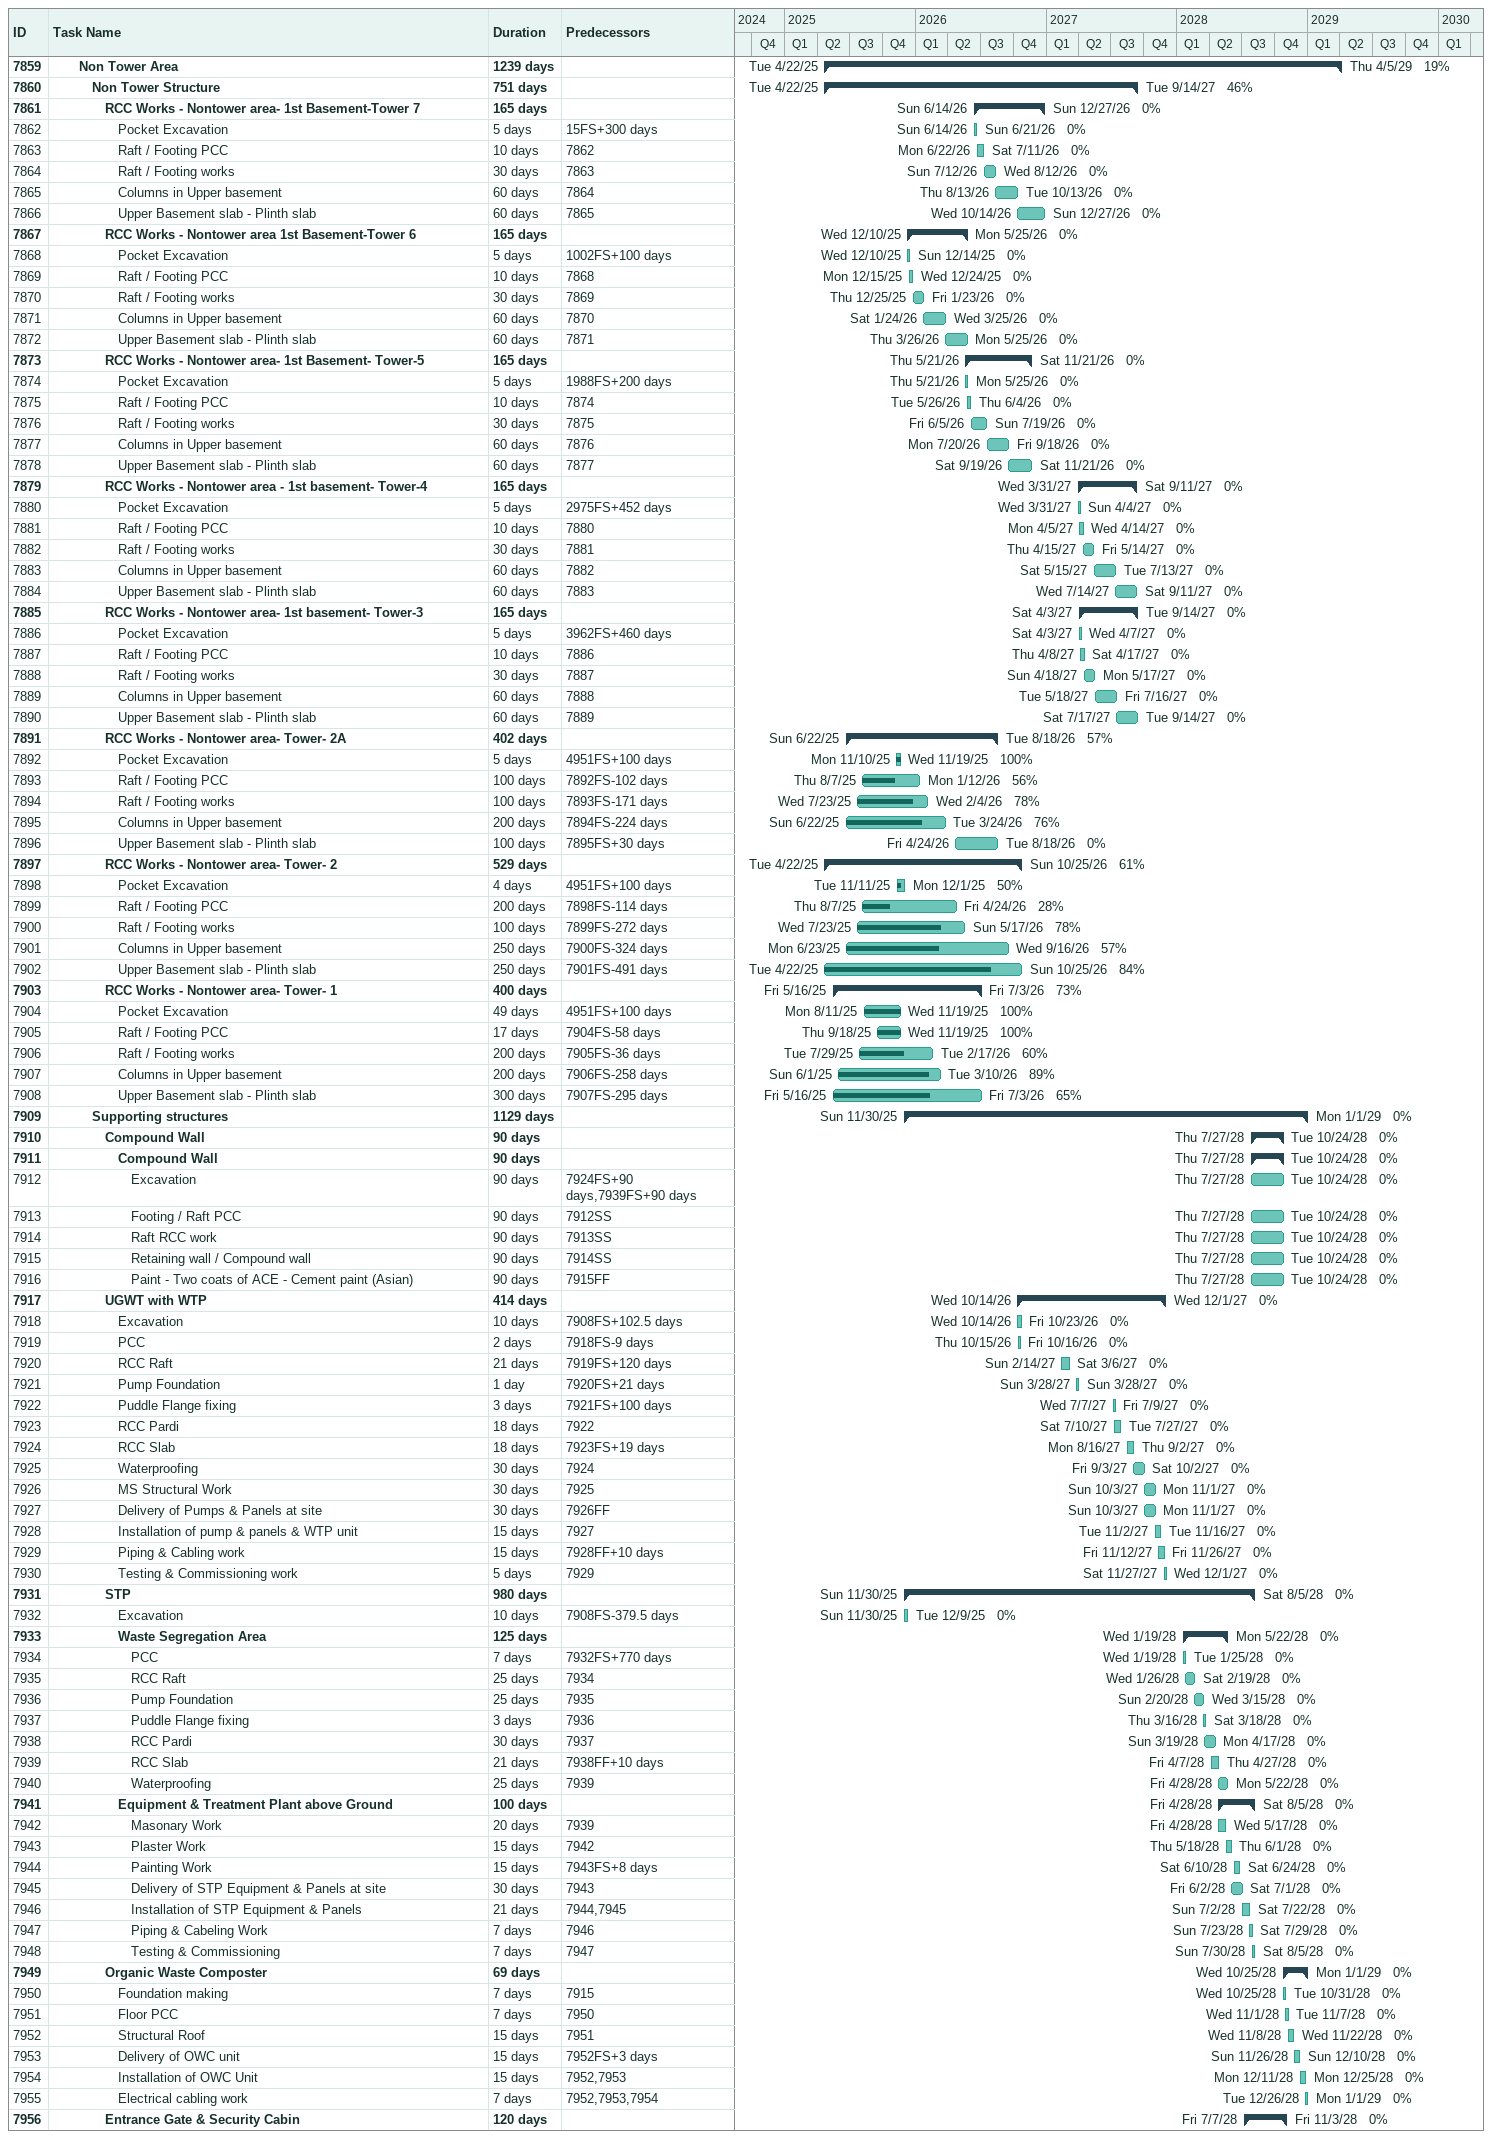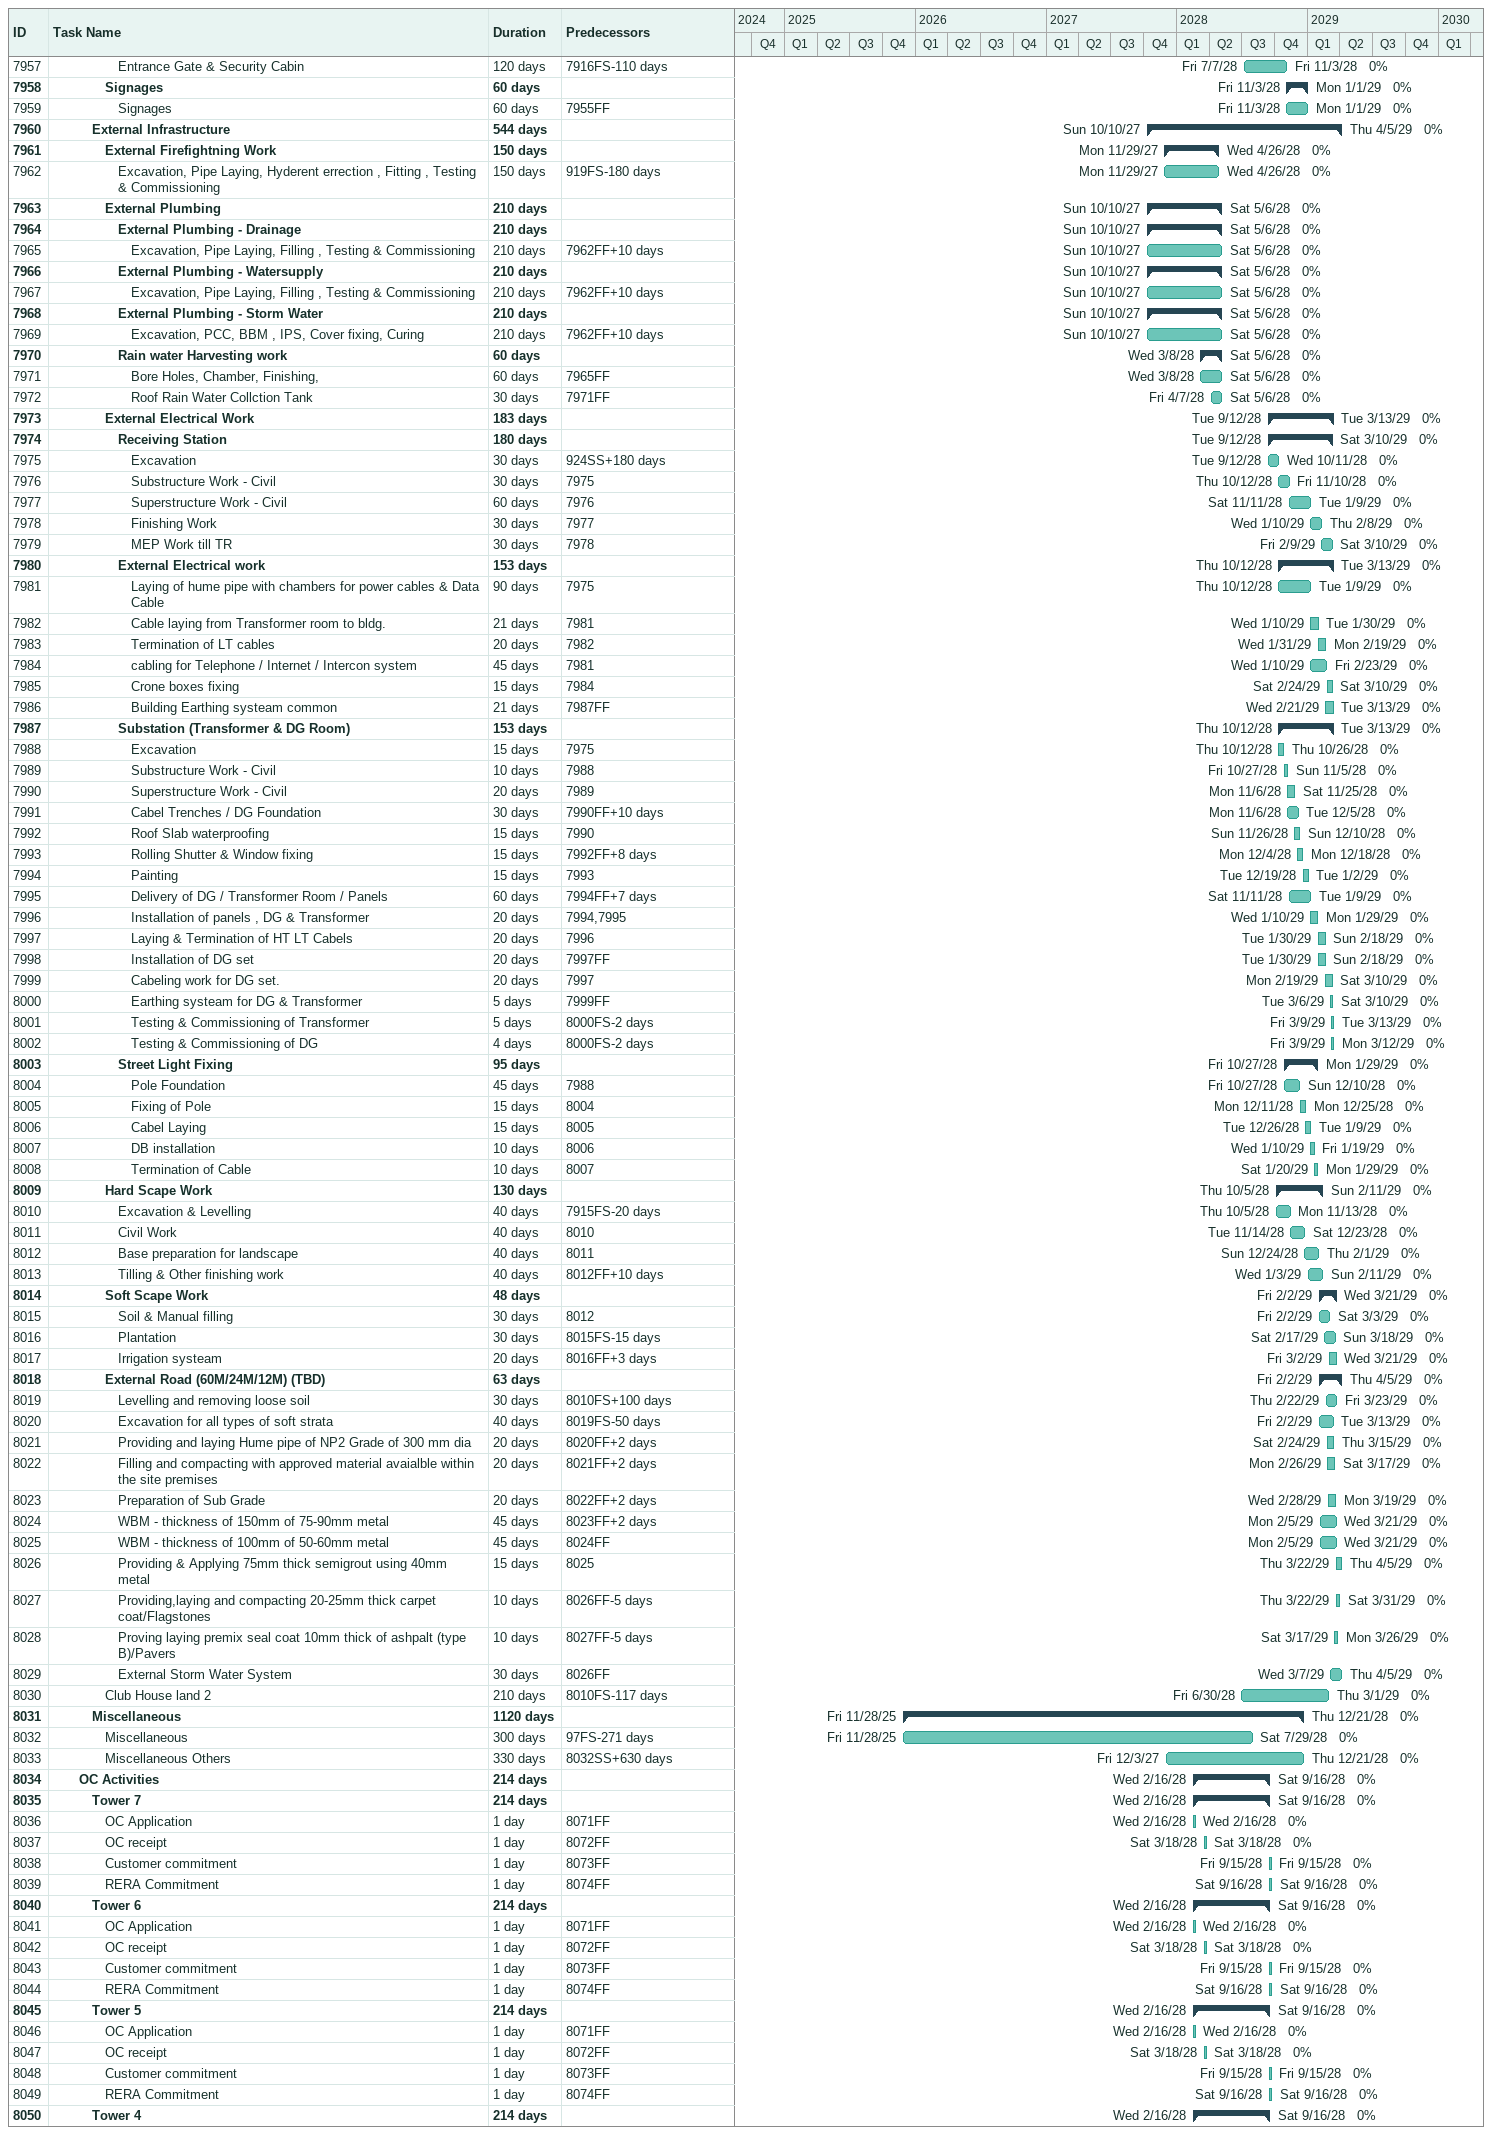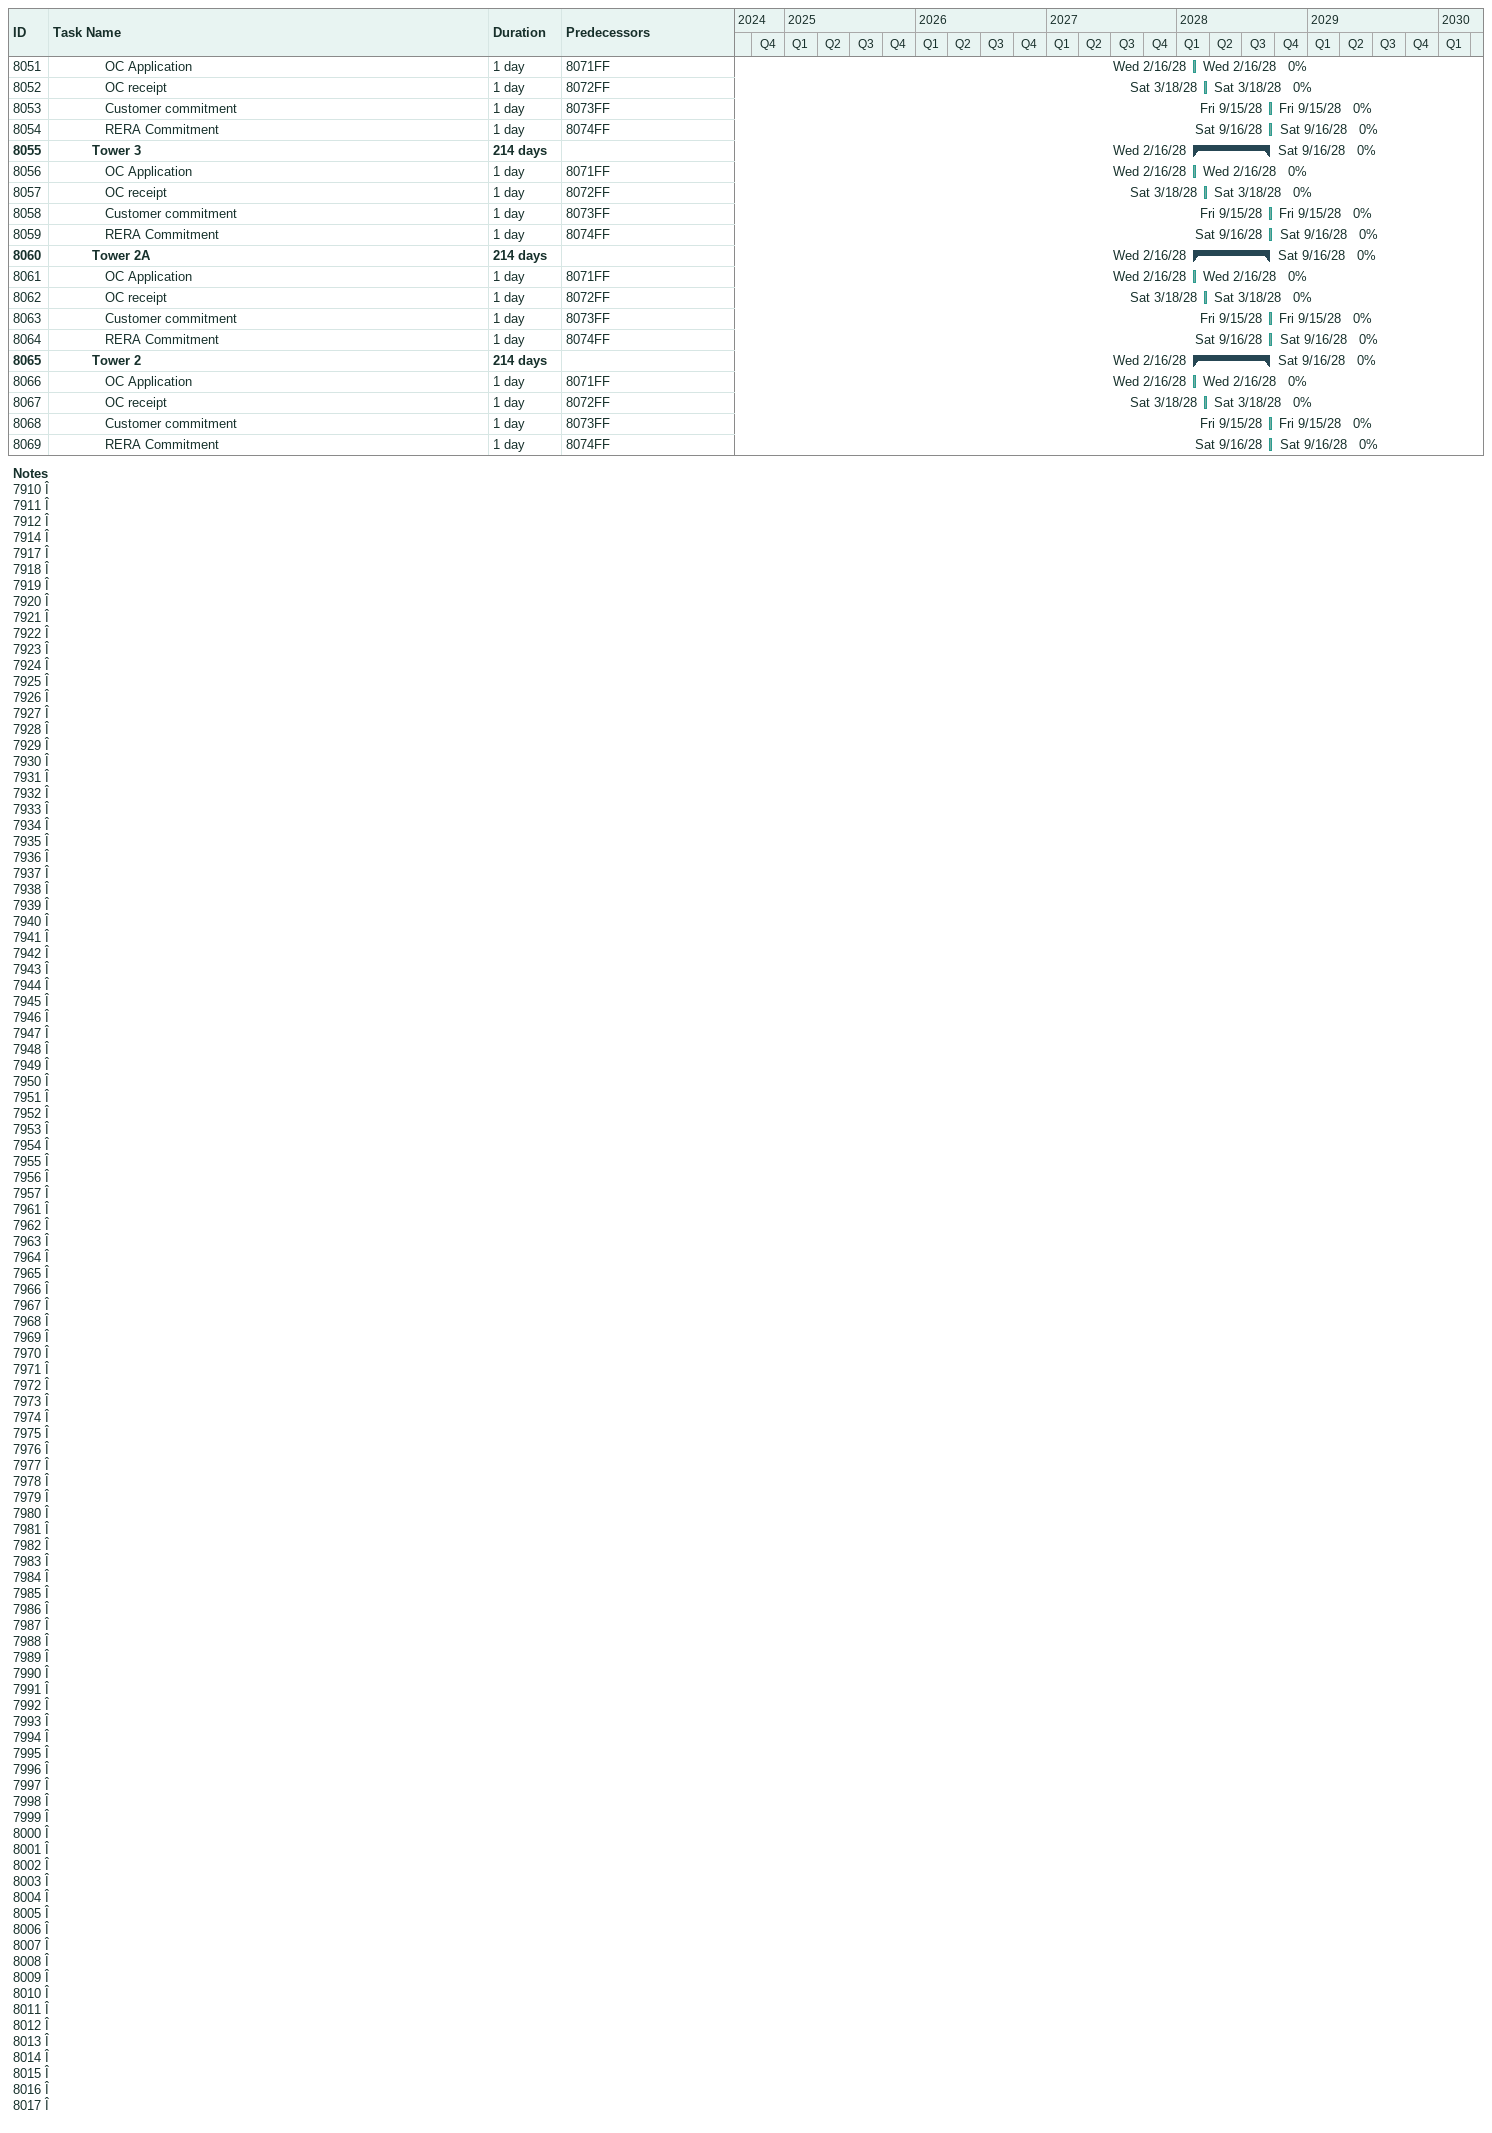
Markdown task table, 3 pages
| ID | Level | Task | Duration | Start | Finish | Predecessors | % complete |
|---|---|---|---|---|---|---|---|
| 7859 | 3 | **Non Tower Area** | 1239d | 2025-04-22 | 2029-04-05 |  | 19 |
| 7860 | 4 | **Non Tower Structure** | 751d | 2025-04-22 | 2027-09-14 |  | 46 |
| 7861 | 5 | **RCC Works - Nontower area- 1st Basement-Tower 7** | 165d | 2026-06-14 | 2026-12-27 |  | 0 |
| 7862 | 6 | Pocket Excavation | 5d | 2026-06-14 | 2026-06-21 | 15FS+300d | 0 |
| 7863 | 6 | Raft / Footing PCC | 10d | 2026-06-22 | 2026-07-11 | 7862 | 0 |
| 7864 | 6 | Raft / Footing works | 30d | 2026-07-12 | 2026-08-12 | 7863 | 0 |
| 7865 | 6 | Columns in Upper basement | 60d | 2026-08-13 | 2026-10-13 | 7864 | 0 |
| 7866 | 6 | Upper Basement slab - Plinth slab | 60d | 2026-10-14 | 2026-12-27 | 7865 | 0 |
| 7867 | 5 | **RCC Works - Nontower area 1st Basement-Tower 6** | 165d | 2025-12-10 | 2026-05-25 |  | 0 |
| 7868 | 6 | Pocket Excavation | 5d | 2025-12-10 | 2025-12-14 | 1002FS+100d | 0 |
| 7869 | 6 | Raft / Footing PCC | 10d | 2025-12-15 | 2025-12-24 | 7868 | 0 |
| 7870 | 6 | Raft / Footing works | 30d | 2025-12-25 | 2026-01-23 | 7869 | 0 |
| 7871 | 6 | Columns in Upper basement | 60d | 2026-01-24 | 2026-03-25 | 7870 | 0 |
| 7872 | 6 | Upper Basement slab - Plinth slab | 60d | 2026-03-26 | 2026-05-25 | 7871 | 0 |
| 7873 | 5 | **RCC Works - Nontower area- 1st Basement- Tower-5** | 165d | 2026-05-21 | 2026-11-21 |  | 0 |
| 7874 | 6 | Pocket Excavation | 5d | 2026-05-21 | 2026-05-25 | 1988FS+200d | 0 |
| 7875 | 6 | Raft / Footing PCC | 10d | 2026-05-26 | 2026-06-04 | 7874 | 0 |
| 7876 | 6 | Raft / Footing works | 30d | 2026-06-05 | 2026-07-19 | 7875 | 0 |
| 7877 | 6 | Columns in Upper basement | 60d | 2026-07-20 | 2026-09-18 | 7876 | 0 |
| 7878 | 6 | Upper Basement slab - Plinth slab | 60d | 2026-09-19 | 2026-11-21 | 7877 | 0 |
| 7879 | 5 | **RCC Works - Nontower area - 1st basement- Tower-4** | 165d | 2027-03-31 | 2027-09-11 |  | 0 |
| 7880 | 6 | Pocket Excavation | 5d | 2027-03-31 | 2027-04-04 | 2975FS+452d | 0 |
| 7881 | 6 | Raft / Footing PCC | 10d | 2027-04-05 | 2027-04-14 | 7880 | 0 |
| 7882 | 6 | Raft / Footing works | 30d | 2027-04-15 | 2027-05-14 | 7881 | 0 |
| 7883 | 6 | Columns in Upper basement | 60d | 2027-05-15 | 2027-07-13 | 7882 | 0 |
| 7884 | 6 | Upper Basement slab - Plinth slab | 60d | 2027-07-14 | 2027-09-11 | 7883 | 0 |
| 7885 | 5 | **RCC Works - Nontower area- 1st basement- Tower-3** | 165d | 2027-04-03 | 2027-09-14 |  | 0 |
| 7886 | 6 | Pocket Excavation | 5d | 2027-04-03 | 2027-04-07 | 3962FS+460d | 0 |
| 7887 | 6 | Raft / Footing PCC | 10d | 2027-04-08 | 2027-04-17 | 7886 | 0 |
| 7888 | 6 | Raft / Footing works | 30d | 2027-04-18 | 2027-05-17 | 7887 | 0 |
| 7889 | 6 | Columns in Upper basement | 60d | 2027-05-18 | 2027-07-16 | 7888 | 0 |
| 7890 | 6 | Upper Basement slab - Plinth slab | 60d | 2027-07-17 | 2027-09-14 | 7889 | 0 |
| 7891 | 5 | **RCC Works - Nontower area- Tower- 2A** | 402d | 2025-06-22 | 2026-08-18 |  | 57 |
| 7892 | 6 | Pocket Excavation | 5d | 2025-11-10 | 2025-11-19 | 4951FS+100d | 100 |
| 7893 | 6 | Raft / Footing PCC | 100d | 2025-08-07 | 2026-01-12 | 7892FS-102d | 56 |
| 7894 | 6 | Raft / Footing works | 100d | 2025-07-23 | 2026-02-04 | 7893FS-171d | 78 |
| 7895 | 6 | Columns in Upper basement | 200d | 2025-06-22 | 2026-03-24 | 7894FS-224d | 76 |
| 7896 | 6 | Upper Basement slab - Plinth slab | 100d | 2026-04-24 | 2026-08-18 | 7895FS+30d | 0 |
| 7897 | 5 | **RCC Works - Nontower area- Tower- 2** | 529d | 2025-04-22 | 2026-10-25 |  | 61 |
| 7898 | 6 | Pocket Excavation | 4d | 2025-11-11 | 2025-12-01 | 4951FS+100d | 50 |
| 7899 | 6 | Raft / Footing PCC | 200d | 2025-08-07 | 2026-04-24 | 7898FS-114d | 28 |
| 7900 | 6 | Raft / Footing works | 100d | 2025-07-23 | 2026-05-17 | 7899FS-272d | 78 |
| 7901 | 6 | Columns in Upper basement | 250d | 2025-06-23 | 2026-09-16 | 7900FS-324d | 57 |
| 7902 | 6 | Upper Basement slab - Plinth slab | 250d | 2025-04-22 | 2026-10-25 | 7901FS-491d | 84 |
| 7903 | 5 | **RCC Works - Nontower area- Tower- 1** | 400d | 2025-05-16 | 2026-07-03 |  | 73 |
| 7904 | 6 | Pocket Excavation | 49d | 2025-08-11 | 2025-11-19 | 4951FS+100d | 100 |
| 7905 | 6 | Raft / Footing PCC | 17d | 2025-09-18 | 2025-11-19 | 7904FS-58d | 100 |
| 7906 | 6 | Raft / Footing works | 200d | 2025-07-29 | 2026-02-17 | 7905FS-36d | 60 |
| 7907 | 6 | Columns in Upper basement | 200d | 2025-06-01 | 2026-03-10 | 7906FS-258d | 89 |
| 7908 | 6 | Upper Basement slab - Plinth slab | 300d | 2025-05-16 | 2026-07-03 | 7907FS-295d | 65 |
| 7909 | 4 | **Supporting structures** | 1129d | 2025-11-30 | 2029-01-01 |  | 0 |
| 7910 | 5 | **Compound Wall** | 90d | 2028-07-27 | 2028-10-24 |  | 0 |
| 7911 | 6 | **Compound Wall** | 90d | 2028-07-27 | 2028-10-24 |  | 0 |
| 7912 | 7 | Excavation | 90d | 2028-07-27 | 2028-10-24 | 7924FS+90d, 7939FS+90d | 0 |
| 7913 | 7 | Footing / Raft PCC | 90d | 2028-07-27 | 2028-10-24 | 7912SS | 0 |
| 7914 | 7 | Raft RCC work | 90d | 2028-07-27 | 2028-10-24 | 7913SS | 0 |
| 7915 | 7 | Retaining wall / Compound wall | 90d | 2028-07-27 | 2028-10-24 | 7914SS | 0 |
| 7916 | 7 | Paint - Two coats of ACE - Cement paint (Asian) | 90d | 2028-07-27 | 2028-10-24 | 7915FF | 0 |
| 7917 | 5 | **UGWT with WTP** | 414d | 2026-10-14 | 2027-12-01 |  | 0 |
| 7918 | 6 | Excavation | 10d | 2026-10-14 | 2026-10-23 | 7908FS+102.5d | 0 |
| 7919 | 6 | PCC | 2d | 2026-10-15 | 2026-10-16 | 7918FS-9d | 0 |
| 7920 | 6 | RCC Raft | 21d | 2027-02-14 | 2027-03-06 | 7919FS+120d | 0 |
| 7921 | 6 | Pump Foundation | 1d | 2027-03-28 | 2027-03-28 | 7920FS+21d | 0 |
| 7922 | 6 | Puddle Flange fixing | 3d | 2027-07-07 | 2027-07-09 | 7921FS+100d | 0 |
| 7923 | 6 | RCC Pardi | 18d | 2027-07-10 | 2027-07-27 | 7922 | 0 |
| 7924 | 6 | RCC Slab | 18d | 2027-08-16 | 2027-09-02 | 7923FS+19d | 0 |
| 7925 | 6 | Waterproofing | 30d | 2027-09-03 | 2027-10-02 | 7924 | 0 |
| 7926 | 6 | MS Structural Work | 30d | 2027-10-03 | 2027-11-01 | 7925 | 0 |
| 7927 | 6 | Delivery of Pumps & Panels at site | 30d | 2027-10-03 | 2027-11-01 | 7926FF | 0 |
| 7928 | 6 | Installation of pump & panels & WTP unit | 15d | 2027-11-02 | 2027-11-16 | 7927 | 0 |
| 7929 | 6 | Piping & Cabling work | 15d | 2027-11-12 | 2027-11-26 | 7928FF+10d | 0 |
| 7930 | 6 | Testing & Commissioning work | 5d | 2027-11-27 | 2027-12-01 | 7929 | 0 |
| 7931 | 5 | **STP** | 980d | 2025-11-30 | 2028-08-05 |  | 0 |
| 7932 | 6 | Excavation | 10d | 2025-11-30 | 2025-12-09 | 7908FS-379.5d | 0 |
| 7933 | 6 | **Waste Segregation Area** | 125d | 2028-01-19 | 2028-05-22 |  | 0 |
| 7934 | 7 | PCC | 7d | 2028-01-19 | 2028-01-25 | 7932FS+770d | 0 |
| 7935 | 7 | RCC Raft | 25d | 2028-01-26 | 2028-02-19 | 7934 | 0 |
| 7936 | 7 | Pump Foundation | 25d | 2028-02-20 | 2028-03-15 | 7935 | 0 |
| 7937 | 7 | Puddle Flange fixing | 3d | 2028-03-16 | 2028-03-18 | 7936 | 0 |
| 7938 | 7 | RCC Pardi | 30d | 2028-03-19 | 2028-04-17 | 7937 | 0 |
| 7939 | 7 | RCC Slab | 21d | 2028-04-07 | 2028-04-27 | 7938FF+10d | 0 |
| 7940 | 7 | Waterproofing | 25d | 2028-04-28 | 2028-05-22 | 7939 | 0 |
| 7941 | 6 | **Equipment & Treatment Plant above Ground** | 100d | 2028-04-28 | 2028-08-05 |  | 0 |
| 7942 | 7 | Masonary Work | 20d | 2028-04-28 | 2028-05-17 | 7939 | 0 |
| 7943 | 7 | Plaster Work | 15d | 2028-05-18 | 2028-06-01 | 7942 | 0 |
| 7944 | 7 | Painting Work | 15d | 2028-06-10 | 2028-06-24 | 7943FS+8d | 0 |
| 7945 | 7 | Delivery of STP Equipment & Panels at site | 30d | 2028-06-02 | 2028-07-01 | 7943 | 0 |
| 7946 | 7 | Installation of STP Equipment & Panels | 21d | 2028-07-02 | 2028-07-22 | 7944, 7945 | 0 |
| 7947 | 7 | Piping & Cabeling Work | 7d | 2028-07-23 | 2028-07-29 | 7946 | 0 |
| 7948 | 7 | Testing & Commissioning | 7d | 2028-07-30 | 2028-08-05 | 7947 | 0 |
| 7949 | 5 | **Organic Waste Composter** | 69d | 2028-10-25 | 2029-01-01 |  | 0 |
| 7950 | 6 | Foundation making | 7d | 2028-10-25 | 2028-10-31 | 7915 | 0 |
| 7951 | 6 | Floor PCC | 7d | 2028-11-01 | 2028-11-07 | 7950 | 0 |
| 7952 | 6 | Structural Roof | 15d | 2028-11-08 | 2028-11-22 | 7951 | 0 |
| 7953 | 6 | Delivery of OWC unit | 15d | 2028-11-26 | 2028-12-10 | 7952FS+3d | 0 |
| 7954 | 6 | Installation of OWC Unit | 15d | 2028-12-11 | 2028-12-25 | 7952, 7953 | 0 |
| 7955 | 6 | Electrical cabling work | 7d | 2028-12-26 | 2029-01-01 | 7952, 7953, 7954 | 0 |
| 7956 | 5 | **Entrance Gate & Security Cabin** | 120d | 2028-07-07 | 2028-11-03 |  | 0 |
| 7957 | 6 | Entrance Gate & Security Cabin | 120d | 2028-07-07 | 2028-11-03 | 7916FS-110d | 0 |
| 7958 | 5 | **Signages** | 60d | 2028-11-03 | 2029-01-01 |  | 0 |
| 7959 | 6 | Signages | 60d | 2028-11-03 | 2029-01-01 | 7955FF | 0 |
| 7960 | 4 | **External Infrastructure** | 544d | 2027-10-10 | 2029-04-05 |  | 0 |
| 7961 | 5 | **External Firefightning Work** | 150d | 2027-11-29 | 2028-04-26 |  | 0 |
| 7962 | 6 | Excavation, Pipe Laying, Hyderent errection , Fitting , Testing & Commissioning | 150d | 2027-11-29 | 2028-04-26 | 919FS-180d | 0 |
| 7963 | 5 | **External Plumbing** | 210d | 2027-10-10 | 2028-05-06 |  | 0 |
| 7964 | 6 | **External Plumbing - Drainage** | 210d | 2027-10-10 | 2028-05-06 |  | 0 |
| 7965 | 7 | Excavation, Pipe Laying, Filling , Testing & Commissioning | 210d | 2027-10-10 | 2028-05-06 | 7962FF+10d | 0 |
| 7966 | 6 | **External Plumbing - Watersupply** | 210d | 2027-10-10 | 2028-05-06 |  | 0 |
| 7967 | 7 | Excavation, Pipe Laying, Filling , Testing & Commissioning | 210d | 2027-10-10 | 2028-05-06 | 7962FF+10d | 0 |
| 7968 | 6 | **External Plumbing - Storm Water** | 210d | 2027-10-10 | 2028-05-06 |  | 0 |
| 7969 | 7 | Excavation, PCC, BBM , IPS, Cover fixing, Curing | 210d | 2027-10-10 | 2028-05-06 | 7962FF+10d | 0 |
| 7970 | 6 | **Rain water Harvesting work** | 60d | 2028-03-08 | 2028-05-06 |  | 0 |
| 7971 | 7 | Bore Holes, Chamber, Finishing, | 60d | 2028-03-08 | 2028-05-06 | 7965FF | 0 |
| 7972 | 7 | Roof Rain Water Collction Tank | 30d | 2028-04-07 | 2028-05-06 | 7971FF | 0 |
| 7973 | 5 | **External Electrical Work** | 183d | 2028-09-12 | 2029-03-13 |  | 0 |
| 7974 | 6 | **Receiving Station** | 180d | 2028-09-12 | 2029-03-10 |  | 0 |
| 7975 | 7 | Excavation | 30d | 2028-09-12 | 2028-10-11 | 924SS+180d | 0 |
| 7976 | 7 | Substructure Work - Civil | 30d | 2028-10-12 | 2028-11-10 | 7975 | 0 |
| 7977 | 7 | Superstructure Work - Civil | 60d | 2028-11-11 | 2029-01-09 | 7976 | 0 |
| 7978 | 7 | Finishing Work | 30d | 2029-01-10 | 2029-02-08 | 7977 | 0 |
| 7979 | 7 | MEP Work till TR | 30d | 2029-02-09 | 2029-03-10 | 7978 | 0 |
| 7980 | 6 | **External Electrical work** | 153d | 2028-10-12 | 2029-03-13 |  | 0 |
| 7981 | 7 | Laying of hume pipe with chambers for power cables & Data Cable | 90d | 2028-10-12 | 2029-01-09 | 7975 | 0 |
| 7982 | 7 | Cable laying from Transformer room to bldg. | 21d | 2029-01-10 | 2029-01-30 | 7981 | 0 |
| 7983 | 7 | Termination of LT cables | 20d | 2029-01-31 | 2029-02-19 | 7982 | 0 |
| 7984 | 7 | cabling for Telephone / Internet / Intercon system | 45d | 2029-01-10 | 2029-02-23 | 7981 | 0 |
| 7985 | 7 | Crone boxes fixing | 15d | 2029-02-24 | 2029-03-10 | 7984 | 0 |
| 7986 | 7 | Building Earthing systeam common | 21d | 2029-02-21 | 2029-03-13 | 7987FF | 0 |
| 7987 | 6 | **Substation (Transformer & DG Room)** | 153d | 2028-10-12 | 2029-03-13 |  | 0 |
| 7988 | 7 | Excavation | 15d | 2028-10-12 | 2028-10-26 | 7975 | 0 |
| 7989 | 7 | Substructure Work - Civil | 10d | 2028-10-27 | 2028-11-05 | 7988 | 0 |
| 7990 | 7 | Superstructure Work - Civil | 20d | 2028-11-06 | 2028-11-25 | 7989 | 0 |
| 7991 | 7 | Cabel Trenches / DG Foundation | 30d | 2028-11-06 | 2028-12-05 | 7990FF+10d | 0 |
| 7992 | 7 | Roof Slab waterproofing | 15d | 2028-11-26 | 2028-12-10 | 7990 | 0 |
| 7993 | 7 | Rolling Shutter & Window fixing | 15d | 2028-12-04 | 2028-12-18 | 7992FF+8d | 0 |
| 7994 | 7 | Painting | 15d | 2028-12-19 | 2029-01-02 | 7993 | 0 |
| 7995 | 7 | Delivery of DG / Transformer Room / Panels | 60d | 2028-11-11 | 2029-01-09 | 7994FF+7d | 0 |
| 7996 | 7 | Installation of panels , DG & Transformer | 20d | 2029-01-10 | 2029-01-29 | 7994, 7995 | 0 |
| 7997 | 7 | Laying & Termination of HT LT Cabels | 20d | 2029-01-30 | 2029-02-18 | 7996 | 0 |
| 7998 | 7 | Installation of DG set | 20d | 2029-01-30 | 2029-02-18 | 7997FF | 0 |
| 7999 | 7 | Cabeling work for DG set. | 20d | 2029-02-19 | 2029-03-10 | 7997 | 0 |
| 8000 | 7 | Earthing systeam for DG & Transformer | 5d | 2029-03-06 | 2029-03-10 | 7999FF | 0 |
| 8001 | 7 | Testing & Commissioning of Transformer | 5d | 2029-03-09 | 2029-03-13 | 8000FS-2d | 0 |
| 8002 | 7 | Testing & Commissioning of DG | 4d | 2029-03-09 | 2029-03-12 | 8000FS-2d | 0 |
| 8003 | 6 | **Street Light Fixing** | 95d | 2028-10-27 | 2029-01-29 |  | 0 |
| 8004 | 7 | Pole Foundation | 45d | 2028-10-27 | 2028-12-10 | 7988 | 0 |
| 8005 | 7 | Fixing of Pole | 15d | 2028-12-11 | 2028-12-25 | 8004 | 0 |
| 8006 | 7 | Cabel Laying | 15d | 2028-12-26 | 2029-01-09 | 8005 | 0 |
| 8007 | 7 | DB installation | 10d | 2029-01-10 | 2029-01-19 | 8006 | 0 |
| 8008 | 7 | Termination of Cable | 10d | 2029-01-20 | 2029-01-29 | 8007 | 0 |
| 8009 | 5 | **Hard Scape Work** | 130d | 2028-10-05 | 2029-02-11 |  | 0 |
| 8010 | 6 | Excavation & Levelling | 40d | 2028-10-05 | 2028-11-13 | 7915FS-20d | 0 |
| 8011 | 6 | Civil Work | 40d | 2028-11-14 | 2028-12-23 | 8010 | 0 |
| 8012 | 6 | Base preparation for landscape | 40d | 2028-12-24 | 2029-02-01 | 8011 | 0 |
| 8013 | 6 | Tilling & Other finishing work | 40d | 2029-01-03 | 2029-02-11 | 8012FF+10d | 0 |
| 8014 | 5 | **Soft Scape Work** | 48d | 2029-02-02 | 2029-03-21 |  | 0 |
| 8015 | 6 | Soil & Manual filling | 30d | 2029-02-02 | 2029-03-03 | 8012 | 0 |
| 8016 | 6 | Plantation | 30d | 2029-02-17 | 2029-03-18 | 8015FS-15d | 0 |
| 8017 | 6 | Irrigation systeam | 20d | 2029-03-02 | 2029-03-21 | 8016FF+3d | 0 |
| 8018 | 5 | **External Road (60M/24M/12M) (TBD)** | 63d | 2029-02-02 | 2029-04-05 |  | 0 |
| 8019 | 6 | Levelling and removing loose soil | 30d | 2029-02-22 | 2029-03-23 | 8010FS+100d | 0 |
| 8020 | 6 | Excavation for all types of soft strata | 40d | 2029-02-02 | 2029-03-13 | 8019FS-50d | 0 |
| 8021 | 6 | Providing and laying Hume pipe of NP2 Grade of 300 mm dia | 20d | 2029-02-24 | 2029-03-15 | 8020FF+2d | 0 |
| 8022 | 6 | Filling and compacting with approved material avaialble within the site premises | 20d | 2029-02-26 | 2029-03-17 | 8021FF+2d | 0 |
| 8023 | 6 | Preparation of Sub Grade | 20d | 2029-02-28 | 2029-03-19 | 8022FF+2d | 0 |
| 8024 | 6 | WBM - thickness of 150mm of 75-90mm metal | 45d | 2029-02-05 | 2029-03-21 | 8023FF+2d | 0 |
| 8025 | 6 | WBM - thickness of 100mm of 50-60mm metal | 45d | 2029-02-05 | 2029-03-21 | 8024FF | 0 |
| 8026 | 6 | Providing & Applying 75mm thick semigrout using 40mm metal | 15d | 2029-03-22 | 2029-04-05 | 8025 | 0 |
| 8027 | 6 | Providing,laying and compacting 20-25mm thick carpet coat/Flagstones | 10d | 2029-03-22 | 2029-03-31 | 8026FF-5d | 0 |
| 8028 | 6 | Proving laying premix seal coat 10mm thick of ashpalt (type B)/Pavers | 10d | 2029-03-17 | 2029-03-26 | 8027FF-5d | 0 |
| 8029 | 6 | External Storm Water System | 30d | 2029-03-07 | 2029-04-05 | 8026FF | 0 |
| 8030 | 5 | Club House land 2 | 210d | 2028-06-30 | 2029-03-01 | 8010FS-117d | 0 |
| 8031 | 4 | **Miscellaneous** | 1120d | 2025-11-28 | 2028-12-21 |  | 0 |
| 8032 | 5 | Miscellaneous | 300d | 2025-11-28 | 2028-07-29 | 97FS-271d | 0 |
| 8033 | 5 | Miscellaneous Others | 330d | 2027-12-03 | 2028-12-21 | 8032SS+630d | 0 |
| 8034 | 3 | **OC Activities** | 214d | 2028-02-16 | 2028-09-16 |  | 0 |
| 8035 | 4 | **Tower 7** | 214d | 2028-02-16 | 2028-09-16 |  | 0 |
| 8036 | 5 | OC Application | 1d | 2028-02-16 | 2028-02-16 | 8071FF | 0 |
| 8037 | 5 | OC receipt | 1d | 2028-03-18 | 2028-03-18 | 8072FF | 0 |
| 8038 | 5 | Customer commitment | 1d | 2028-09-15 | 2028-09-15 | 8073FF | 0 |
| 8039 | 5 | RERA Commitment | 1d | 2028-09-16 | 2028-09-16 | 8074FF | 0 |
| 8040 | 4 | **Tower 6** | 214d | 2028-02-16 | 2028-09-16 |  | 0 |
| 8041 | 5 | OC Application | 1d | 2028-02-16 | 2028-02-16 | 8071FF | 0 |
| 8042 | 5 | OC receipt | 1d | 2028-03-18 | 2028-03-18 | 8072FF | 0 |
| 8043 | 5 | Customer commitment | 1d | 2028-09-15 | 2028-09-15 | 8073FF | 0 |
| 8044 | 5 | RERA Commitment | 1d | 2028-09-16 | 2028-09-16 | 8074FF | 0 |
| 8045 | 4 | **Tower 5** | 214d | 2028-02-16 | 2028-09-16 |  | 0 |
| 8046 | 5 | OC Application | 1d | 2028-02-16 | 2028-02-16 | 8071FF | 0 |
| 8047 | 5 | OC receipt | 1d | 2028-03-18 | 2028-03-18 | 8072FF | 0 |
| 8048 | 5 | Customer commitment | 1d | 2028-09-15 | 2028-09-15 | 8073FF | 0 |
| 8049 | 5 | RERA Commitment | 1d | 2028-09-16 | 2028-09-16 | 8074FF | 0 |
| 8050 | 4 | **Tower 4** | 214d | 2028-02-16 | 2028-09-16 |  | 0 |
| 8051 | 5 | OC Application | 1d | 2028-02-16 | 2028-02-16 | 8071FF | 0 |
| 8052 | 5 | OC receipt | 1d | 2028-03-18 | 2028-03-18 | 8072FF | 0 |
| 8053 | 5 | Customer commitment | 1d | 2028-09-15 | 2028-09-15 | 8073FF | 0 |
| 8054 | 5 | RERA Commitment | 1d | 2028-09-16 | 2028-09-16 | 8074FF | 0 |
| 8055 | 4 | **Tower 3** | 214d | 2028-02-16 | 2028-09-16 |  | 0 |
| 8056 | 5 | OC Application | 1d | 2028-02-16 | 2028-02-16 | 8071FF | 0 |
| 8057 | 5 | OC receipt | 1d | 2028-03-18 | 2028-03-18 | 8072FF | 0 |
| 8058 | 5 | Customer commitment | 1d | 2028-09-15 | 2028-09-15 | 8073FF | 0 |
| 8059 | 5 | RERA Commitment | 1d | 2028-09-16 | 2028-09-16 | 8074FF | 0 |
| 8060 | 4 | **Tower 2A** | 214d | 2028-02-16 | 2028-09-16 |  | 0 |
| 8061 | 5 | OC Application | 1d | 2028-02-16 | 2028-02-16 | 8071FF | 0 |
| 8062 | 5 | OC receipt | 1d | 2028-03-18 | 2028-03-18 | 8072FF | 0 |
| 8063 | 5 | Customer commitment | 1d | 2028-09-15 | 2028-09-15 | 8073FF | 0 |
| 8064 | 5 | RERA Commitment | 1d | 2028-09-16 | 2028-09-16 | 8074FF | 0 |
| 8065 | 4 | **Tower 2** | 214d | 2028-02-16 | 2028-09-16 |  | 0 |
| 8066 | 5 | OC Application | 1d | 2028-02-16 | 2028-02-16 | 8071FF | 0 |
| 8067 | 5 | OC receipt | 1d | 2028-03-18 | 2028-03-18 | 8072FF | 0 |
| 8068 | 5 | Customer commitment | 1d | 2028-09-15 | 2028-09-15 | 8073FF | 0 |
| 8069 | 5 | RERA Commitment | 1d | 2028-09-16 | 2028-09-16 | 8074FF | 0 |

Notes
- 7910: Î
- 7911: Î
- 7912: Î
- 7914: Î
- 7917: Î
- 7918: Î
- 7919: Î
- 7920: Î
- 7921: Î
- 7922: Î
- 7923: Î
- 7924: Î
- 7925: Î
- 7926: Î
- 7927: Î
- 7928: Î
- 7929: Î
- 7930: Î
- 7931: Î
- 7932: Î
- 7933: Î
- 7934: Î
- 7935: Î
- 7936: Î
- 7937: Î
- 7938: Î
- 7939: Î
- 7940: Î
- 7941: Î
- 7942: Î
- 7943: Î
- 7944: Î
- 7945: Î
- 7946: Î
- 7947: Î
- 7948: Î
- 7949: Î
- 7950: Î
- 7951: Î
- 7952: Î
- 7953: Î
- 7954: Î
- 7955: Î
- 7956: Î
- 7957: Î
- 7961: Î
- 7962: Î
- 7963: Î
- 7964: Î
- 7965: Î
- 7966: Î
- 7967: Î
- 7968: Î
- 7969: Î
- 7970: Î
- 7971: Î
- 7972: Î
- 7973: Î
- 7974: Î
- 7975: Î
- 7976: Î
- 7977: Î
- 7978: Î
- 7979: Î
- 7980: Î
- 7981: Î
- 7982: Î
- 7983: Î
- 7984: Î
- 7985: Î
- 7986: Î
- 7987: Î
- 7988: Î
- 7989: Î
- 7990: Î
- 7991: Î
- 7992: Î
- 7993: Î
- 7994: Î
- 7995: Î
- 7996: Î
- 7997: Î
- 7998: Î
- 7999: Î
- 8000: Î
- 8001: Î
- 8002: Î
- 8003: Î
- 8004: Î
- 8005: Î
- 8006: Î
- 8007: Î
- 8008: Î
- 8009: Î
- 8010: Î
- 8011: Î
- 8012: Î
- 8013: Î
- 8014: Î
- 8015: Î
- 8016: Î
- 8017: Î
